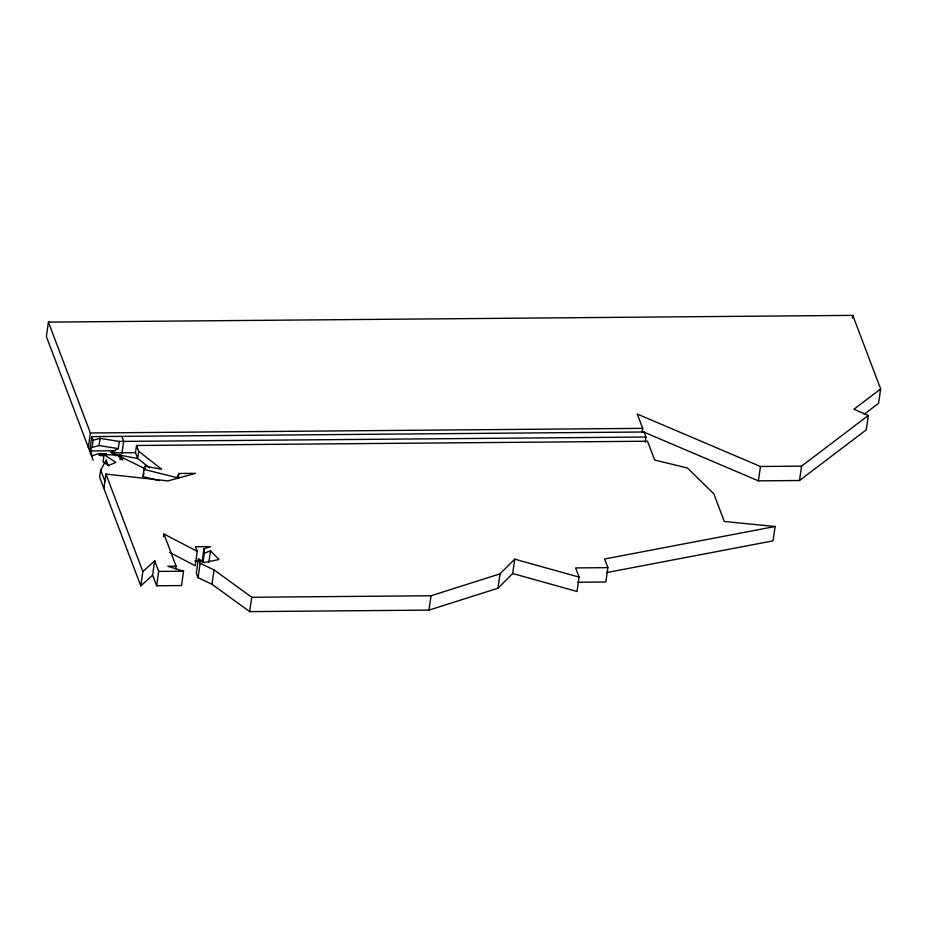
<?xml version="1.0" encoding="UTF-8"?>
<svg xmlns="http://www.w3.org/2000/svg" width="927" height="927" viewBox="0 0 927 927"><rect width="100%" height="100%" fill="white"/><g stroke="black" fill="none" stroke-linecap="round" stroke-linejoin="round"><path stroke-width="1.39" d="M864.115 414.299L878.576 403.315L880.65 388.946L852.794 315.377L48.424 322.121L46.35 336.478L93.198 460.209M88.332 447.347L90.394 432.979L48.424 322.121M645.204 442.249L645.957 437.023L644.045 431.994L91.773 436.617L89.699 450.985L115.411 450.765M102.839 455.922L98.934 455.111L106.362 453.709L98.077 453.778L91.611 456.014L90.973 447.845L92.097 447.405L93.14 440.221L91.773 436.617M92.097 447.405L99.038 445.528L100.07 438.355L119.328 441.437L645.957 437.023M108.969 465.748L103.071 461.901L104.102 454.717L115.898 462.411L108.227 465.597L106.153 460.14L100.695 470.093L99.652 477.278L140.788 585.91L152.619 575.146L154.693 560.777L142.862 571.542L140.788 585.91M105.805 462.527L106.153 460.14M103.894 488.448L105.956 474.079L167.903 480.916L195.527 473.338L178.946 473.477L176.698 477.59L144.056 469.386L144.96 466.188L161.715 469.236L138.737 451.322L136.524 445.493L647.544 441.217L654.671 460.024L687.428 468.008L713.86 493.882L724.3 521.484L775.099 526.501L773.025 540.87L606.803 572.55M115.608 455.817L110.626 452.33L118.285 448.622L119.328 441.437M120.139 459.815L120.823 455.03L104.102 454.717M120.452 458.992L120.962 455.4L137.694 458.506L149.734 467.892M121.982 453.152L123.685 441.403L121.773 436.362M138.737 451.322L137.694 458.506L135.493 452.677L136.524 445.493M159.34 480.673L143.013 476.571L144.056 469.386M144.438 469.78L144.96 466.188M163.546 536.594L163.917 533.987L197.242 551.356L195.18 565.725L169.537 552.353M175.736 568.796L176.107 566.177L167.822 566.246L183.569 571.194L181.507 585.563L156.651 585.771L158.714 571.403L154.693 560.777M178.262 478.262L178.946 473.477M202.955 562.388L204.276 553.245L210.51 550.835L218.992 559.526L204.346 562.527L198.39 558.703L196.315 573.071L198.054 577.672L211.97 584.253L249.676 611.623L428.958 610.117L497.95 588.239L512.677 573.5L514.752 559.143L579.085 577.115L577.011 591.484L512.677 573.5M198.054 577.672L200.128 563.303L198.39 558.703M202.121 561.762L203.998 548.703L210.696 546.629L195.504 546.756L197.242 551.356M208.807 562.585L210.51 550.835M211.97 584.253L214.044 569.896L200.128 563.303M249.676 611.623L251.738 597.255L214.044 569.896M428.958 610.117L431.032 595.76L500.012 573.871L514.752 559.143M497.95 588.239L500.012 573.871M775.099 526.501L604.613 559.004L607.88 567.648L605.818 582.005L577.741 582.249M642.11 432.272L642.678 428.355L637.255 414.033L760.453 466.49L801.554 466.154L868.344 415.47L853.941 409.224L880.65 388.946M868.344 415.47L866.27 429.827L799.491 480.51L758.39 480.858L760.453 466.49M799.491 480.51L801.554 466.154M852.423 317.984L852.794 315.377M143.013 476.571L143.928 473.373M93.14 440.221L100.07 438.355M120.823 455.03L117.949 455.771L122.7 460.001L120.962 455.4M90.394 432.979L642.678 428.355M116.072 455.528L112.735 452.863L135.493 452.677M194.821 561.113L203.106 561.044M158.714 571.403L183.569 571.194M607.88 567.648L575.597 567.915L579.085 577.115M251.738 597.255L431.032 595.76M99.038 445.528L118.285 448.622M641.808 431.217L758.39 480.858M112.735 452.863L145.574 469.004M163.917 533.987L176.107 566.177M152.619 575.146L156.651 585.771M105.956 474.079L142.862 571.542M100.695 470.093L104.925 481.264M203.998 548.703L204.276 553.245"/></g></svg>
